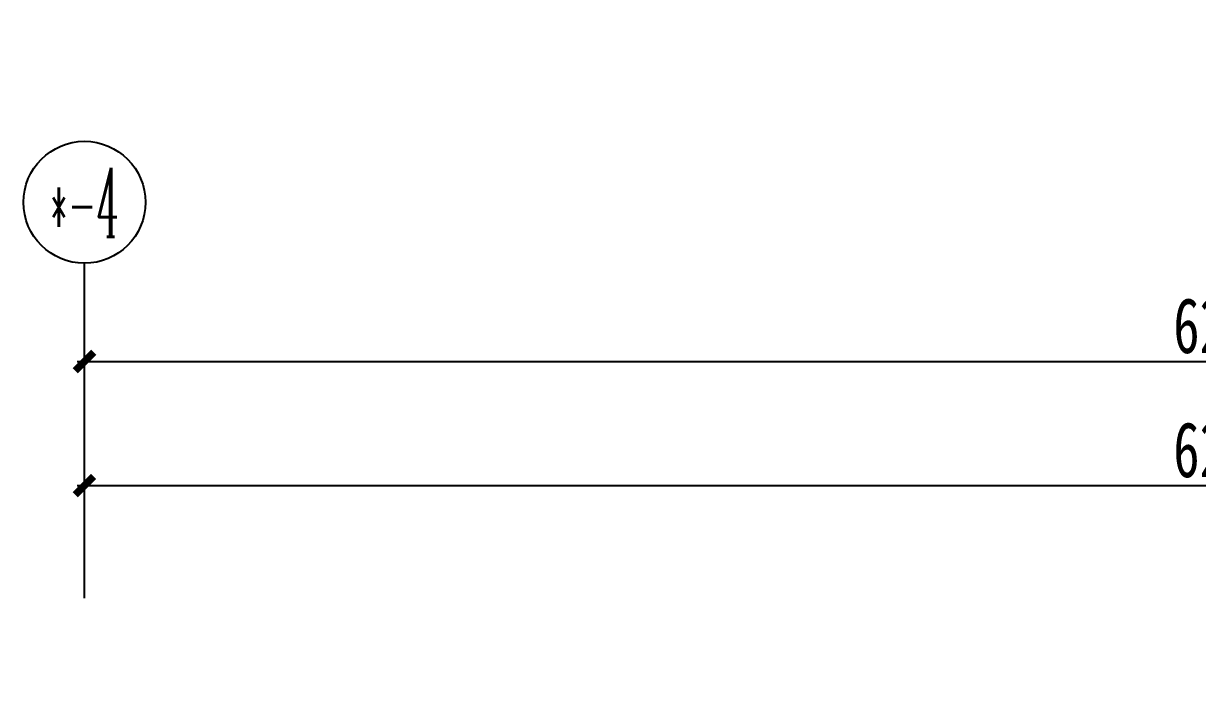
# Model space of a CAD drawing. Extents: x -255202 to 66368, y -6372500 to 603.
# Drawn here: x -127866 to -124678, y -3184164 to -3182383 of the extents above; entities that cross this region are included whole.
import ezdxf
from ezdxf.enums import TextEntityAlignment as Align

# ---------------------------------------------------------------- set-up
doc = ezdxf.new("R2010")
doc.units = 0
doc.header["$LTSCALE"] = 10
doc.header["$MEASUREMENT"] = 0
for name, color, linetype in [('A-DIM（轴号轴线尺寸）', 3, 'Continuous'), ('AXIS_TEXT', 7, 'Continuous'), ('DIM【标注】', 149, 'Continuous'), ('墙体定位图', 7, 'Continuous')]:
    doc.layers.add(name, color=color, linetype=linetype)
doc.styles.add('_TCH_AXIS', font='COMPLEX', dxfattribs={"bigfont": 'GBCBIG'})
doc.styles.add('COMPLEX', font='COMPLEX')
doc.styles.add('样式222', font='', dxfattribs={"width": 0.7})
doc.styles.get('样式222').set_extended_font_data('STXihei')
doc.dimstyles.new('DK-50', dxfattribs={"dimscale": 50, "dimtxt": 3, "dimasz": 1, "dimexe": 0.4, "dimexo": 0.4, "dimgap": 0.4, "dimtad": 1, "dimtoh": 1, "dimdec": 0, "dimrnd": 5, "dimdsep": 46, "dimtxsty": '样式222', "dimblk": 'ARCHTICK', "dimcen": 3, "dimdle": 0.4, "dimclrd": 149, "dimclre": 149, "dimclrt": 149, "dimadec": 0, "dimazin": 0, "dimtfac": 1, "dimtdec": 0, "dimtix": 1, "dimtmove": 2, "dimatfit": 3, "dimldrblk": 'ARCHTICK', "dimfxl": 3, "dimfxlon": 1, "dimtvp": 1, "dimtolj": 1, "dimtzin": 0, "dimarcsym": 0})

# ---------------------------------------------------------------- blocks, each defined once
blk = doc.blocks.new('_ArchTick')
at = {"color": 0, "linetype": 'ByBlock', "const_width": 0.4}
blk.add_lwpolyline([(-0.5, -0.5), (0.5, 0.5)], dxfattribs=at)
blk = doc.blocks.new('*D779')
at = {"layer": 'Defpoints', "color": 0, "transparency": 16777216}
for p in [(-125900.7, 0), (-124900.8, -3192894.5), (-125900.7, -3193144.5)]:
    blk.add_point(p, dxfattribs=at)
at = {"layer": '墙体定位图', "color": 149, "lineweight": -2, "transparency": 16777216}
for p, q in [((-125900.7, -3192994.5), (-125900.7, -3193164.5)), ((-124900.8, -3192994.5), (-124900.8, -3193164.5)), ((-124880.8, -3193144.5), (-125920.7, -3193144.5))]:
    blk.add_line(p, q, dxfattribs=at)
at = {"layer": '墙体定位图', "color": 149, "lineweight": -2, "transparency": 16777216, "xscale": 50, "yscale": 50, "zscale": 50, "rotation": 180}
blk.add_blockref('_ArchTick', (-125900.7, -3193144.5), dxfattribs=at)
at = {"layer": '墙体定位图', "color": 149, "lineweight": -2, "transparency": 16777216, "xscale": 50, "yscale": 50, "zscale": 50}
blk.add_blockref('_ArchTick', (-124900.8, -3193144.5), dxfattribs=at)
at = {"layer": '墙体定位图', "color": 149, "transparency": 16777216, "insert": (-125400.8, -3193049.5), "char_height": 150, "attachment_point": 5, "style": '样式222'}
blk.add_mtext('\\A1;1000', dxfattribs=at)
blk = doc.blocks.new('*D780')
at = {"layer": 'Defpoints', "color": 0, "transparency": 16777216}
for p in [(-125900.7, 0), (-126800.7, -249.9), (-126800.7, -3192894.5)]:
    blk.add_point(p, dxfattribs=at)
at = {"layer": '墙体定位图', "color": 149, "lineweight": -2, "transparency": 16777216}
for p, q in [((-125900.7, -99.9), (-125900.7, -269.9)), ((-125880.7, -249.9), (-126820.7, -249.9)), ((-126800.7, -399.9), (-126800.7, -229.9))]:
    blk.add_line(p, q, dxfattribs=at)
at = {"layer": '墙体定位图', "color": 149, "lineweight": -2, "transparency": 16777216, "xscale": 50, "yscale": 50, "zscale": 50, "rotation": 180}
blk.add_blockref('_ArchTick', (-126800.7, -249.9), dxfattribs=at)
at = {"layer": '墙体定位图', "color": 149, "lineweight": -2, "transparency": 16777216, "xscale": 50, "yscale": 50, "zscale": 50}
blk.add_blockref('_ArchTick', (-125900.7, -249.9), dxfattribs=at)
at = {"layer": '墙体定位图', "color": 149, "transparency": 16777216, "insert": (-126350.7, -154.9), "char_height": 150, "attachment_point": 5, "style": '样式222'}
blk.add_mtext('\\A1;900', dxfattribs=at)
blk = doc.blocks.new('*D1160')
at = {"layer": 'Defpoints', "color": 0, "transparency": 16777216}
for p in [(-101286.6, -3183300.5), (-107486.6, -3183919), (-101286.6, -3183919)]:
    blk.add_point(p, dxfattribs=at)
at = {"layer": 'DIM【标注】', "color": 149, "lineweight": -2, "transparency": 16777216}
for p, q in [((-107506.6, -3183300.5), (-101266.6, -3183300.5)), ((-107486.6, -3183450.5), (-107486.6, -3183280.5)), ((-101286.6, -3183450.5), (-101286.6, -3183280.5))]:
    blk.add_line(p, q, dxfattribs=at)
at = {"layer": 'DIM【标注】', "color": 149, "lineweight": -2, "transparency": 16777216, "xscale": 50, "yscale": 50, "zscale": 50, "rotation": 180}
blk.add_blockref('_ArchTick', (-107486.6, -3183300.5), dxfattribs=at)
at = {"layer": 'DIM【标注】', "color": 149, "lineweight": -2, "transparency": 16777216, "xscale": 50, "yscale": 50, "zscale": 50}
blk.add_blockref('_ArchTick', (-101286.6, -3183300.5), dxfattribs=at)
at = {"layer": 'DIM【标注】', "color": 149, "transparency": 16777216, "insert": (-104386.6, -3183203.7), "char_height": 150, "attachment_point": 5, "style": '样式222'}
blk.add_mtext('\\A1;6200', dxfattribs=at)
blk = doc.blocks.new('*D1161')
at = {"layer": 'Defpoints', "color": 0, "transparency": 16777216}
for p in [(-101286.6, -3183637.6), (-107486.6, -3183919), (-101286.6, -3183919)]:
    blk.add_point(p, dxfattribs=at)
at = {"layer": 'DIM【标注】', "color": 149, "lineweight": -2, "transparency": 16777216}
for p, q in [((-107486.6, -3183787.6), (-107486.6, -3183617.6)), ((-101286.6, -3183787.6), (-101286.6, -3183617.6)), ((-107506.6, -3183637.6), (-101266.6, -3183637.6))]:
    blk.add_line(p, q, dxfattribs=at)
at = {"layer": 'DIM【标注】', "color": 149, "lineweight": -2, "transparency": 16777216, "xscale": 50, "yscale": 50, "zscale": 50, "rotation": 180}
blk.add_blockref('_ArchTick', (-107486.6, -3183637.6), dxfattribs=at)
at = {"layer": 'DIM【标注】', "color": 149, "lineweight": -2, "transparency": 16777216, "xscale": 50, "yscale": 50, "zscale": 50}
blk.add_blockref('_ArchTick', (-101286.6, -3183637.6), dxfattribs=at)
at = {"layer": 'DIM【标注】', "color": 149, "transparency": 16777216, "insert": (-104386.6, -3183540.8), "char_height": 150, "attachment_point": 5, "style": '样式222'}
blk.add_mtext('\\A1;6200', dxfattribs=at)
blk = doc.blocks.new('_AXISO')
blk.add_circle((0, 0), 0.5)
at = {"layer": 'AXIS_TEXT', "style": 'COMPLEX', "width": 1.041667}
blk.add_attdef('A', text='', height=0.56, dxfattribs=at).set_placement((-0.25, -0.28), (0.25, -0.28), align=Align.FIT)
blk = doc.blocks.new('*D961')
at = {"layer": 'Defpoints', "color": 0, "transparency": 16777216}
for p in [(-125900.7, 0), (-126800.7, -3192994.5), (-126800.7, -3193144.5)]:
    blk.add_point(p, dxfattribs=at)
at = {"layer": '墙体定位图', "color": 149, "lineweight": -2, "transparency": 16777216}
for p, q in [((-125900.7, -3192994.5), (-125900.7, -3193164.5)), ((-126800.7, -3193014.5), (-126800.7, -3193164.5)), ((-125880.7, -3193144.5), (-126820.7, -3193144.5))]:
    blk.add_line(p, q, dxfattribs=at)
at = {"layer": '墙体定位图', "color": 149, "lineweight": -2, "transparency": 16777216, "xscale": 50, "yscale": 50, "zscale": 50, "rotation": 180}
blk.add_blockref('_ArchTick', (-126800.7, -3193144.5), dxfattribs=at)
at = {"layer": '墙体定位图', "color": 149, "lineweight": -2, "transparency": 16777216, "xscale": 50, "yscale": 50, "zscale": 50}
blk.add_blockref('_ArchTick', (-125900.7, -3193144.5), dxfattribs=at)
at = {"layer": '墙体定位图', "color": 149, "transparency": 16777216, "insert": (-126350.7, -3193049.5), "char_height": 150, "attachment_point": 5, "style": '样式222'}
blk.add_mtext('\\A1;900', dxfattribs=at)
blk = doc.blocks.new('bz2')
at = {"layer": 'DIM【标注】'}
blk.add_line((-107486.6, -3183943.3), (-107486.6, -3183033.8), dxfattribs=at)
ref = blk.add_blockref('_AXISO', (-107486.6, -3182868.2), dxfattribs=dict(at, xscale=331.2, yscale=331.2, zscale=331.2))
ref.add_attrib('A', '*-4', dxfattribs={"layer": 'A-DIM（轴号轴线尺寸）', "height": 187.36, "style": '_TCH_AXIS', "width": 0.362069}).set_placement((-107580.3, -3182961.9), (-107392.9, -3182961.9), align=Align.FIT)
for distance, picture, middle in [(618.4, '*D1160', (-104386.6, -3183203.7)), (281.4, '*D1161', (-104386.6, -3183540.8))]:
    dim = blk.add_aligned_dim(p1=(-107486.6, -3183919), p2=(-101286.6, -3183919), distance=distance, dimstyle='DK-50', dxfattribs=at)
    dim.commit()
    dim.dimension.update_dxf_attribs({"geometry": picture, "text_midpoint": middle})

msp = doc.modelspace()

# ---------------------------------------------------------------- block references
at = {"layer": 'DIM【标注】'}
msp.add_blockref('bz2', (-20214.2, 0), dxfattribs=at)

# ---------------------------------------------------------------- dimensions: what is measured, and where the dimension line sits
at = {"layer": '墙体定位图', "color": 1}
for base, p1, p2, picture, middle in [((-126800.7, -249.9), (-125900.7, 0), (-126800.7, -3192894.5), '*D780', (-126350.7, -154.9)), ((-126800.7, -3193144.5), (-125900.7, 0), (-126800.7, -3192994.5), '*D961', (-126350.7, -3193049.5)), ((-125900.7, -3193144.5), (-124900.8, -3192894.5), (-125900.7, 0), '*D779', (-125400.8, -3193049.5))]:
    dim = msp.add_linear_dim(base=base, p1=p1, p2=p2, angle=180, dimstyle='DK-50', dxfattribs=at)
    dim.commit()
    dim.dimension.update_dxf_attribs({"geometry": picture, "text_midpoint": middle})

doc.saveas('drawing.dxf')
